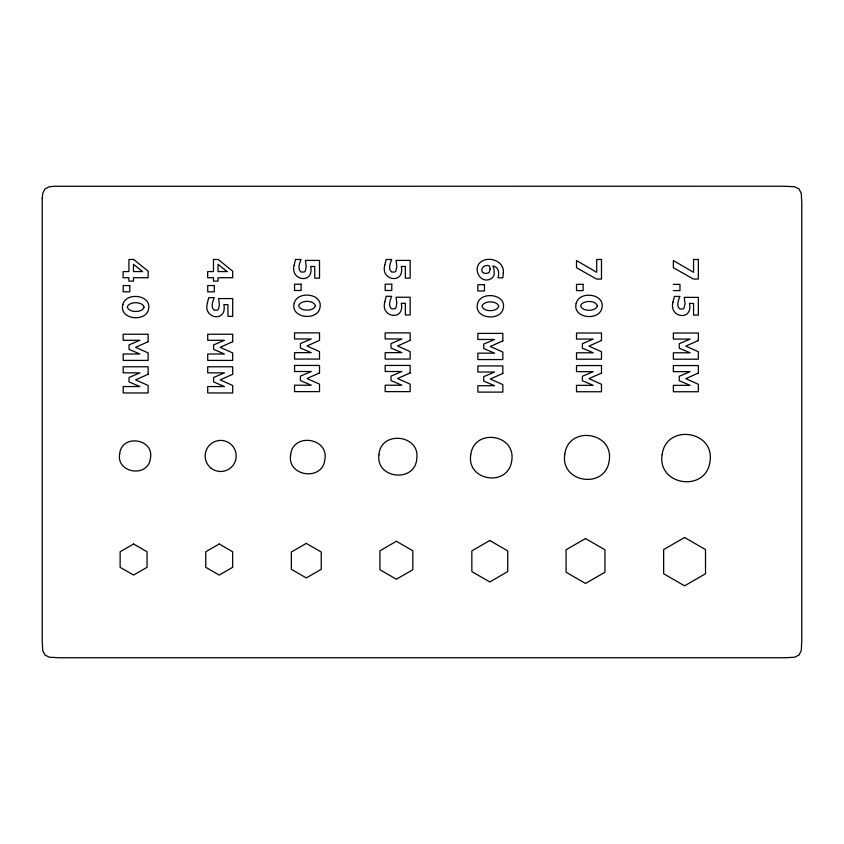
<?xml version="1.0" encoding="UTF-8"?>
<svg xmlns="http://www.w3.org/2000/svg" width="844" height="844" viewBox="0 0 844 844"><rect width="100%" height="100%" fill="white"/><g stroke="black" fill="none" stroke-linecap="round" stroke-linejoin="round"><path stroke-width="1.27" d="M673.375 284.344L679.969 284.344L679.969 290.61L673.375 290.61M42.232 198.456L42.2 640.501L42.717 650.566L44.943 655.018L49.395 657.244L59.46 657.761L784.54 657.761L794.605 657.244L799.057 655.018L801.283 650.566L801.8 640.501L801.8 203.499L801.283 193.434L799.057 188.982L794.605 186.756L784.54 186.239L54.417 186.271L49.395 186.756L44.943 188.982L42.717 193.434L42.232 198.456M378.988 454.694C375.316 478.917 415.311 483.116 416.757 458.661C420.428 434.438 380.433 430.229 378.988 454.694M207.329 303.323C202.929 319.159 227.606 322.63 223.839 304.631L227.912 304.631L227.912 316.342L232.691 316.342L232.691 298.576L218.607 298.576L219.377 304.631L218.469 309.126L217.457 310.138L214.302 310.244C210.188 307.227 212.867 301.297 214.228 297.637L208.711 297.637L207.329 303.323M294.155 265.153C289.756 280.989 314.432 284.46 310.666 266.461L314.738 266.461L314.738 278.172L319.517 278.172L319.517 260.416L305.433 260.416L306.203 266.461L305.296 270.956L304.283 271.979L301.129 272.074C297.014 269.067 299.694 263.128 301.055 259.477L295.537 259.477L294.155 265.153M384.78 265.153C380.37 280.989 405.046 284.46 401.29 266.461L405.363 266.461L405.363 278.172L410.142 278.172L410.142 260.416L396.058 260.416L396.828 266.461L395.92 270.956L394.908 271.979L391.743 272.074C387.639 269.067 390.318 263.128 391.679 259.477L386.162 259.477L384.78 265.153M384.78 301.983C380.37 317.819 405.046 321.29 401.29 303.291L405.363 303.291L405.363 314.991L410.142 314.991L410.142 297.236L396.058 297.236L396.828 303.291L395.92 307.786L394.908 308.798L391.743 308.904C387.639 305.887 390.318 299.947 391.679 296.297L386.162 296.297L384.78 301.983M672.984 302.11C668.575 317.956 693.251 321.427 689.485 303.429L693.568 303.429L693.568 315.128L698.347 315.128L698.347 297.373L684.252 297.373L685.033 303.429L684.125 307.923L683.112 308.936L679.947 309.031C675.844 306.024 678.523 300.084 679.884 296.434L674.367 296.434L672.984 302.11M503.298 273.203L502.876 277.781L497.971 277.781C499.606 273.266 498.667 266.461 492.769 265.976L494.014 268.708L494.162 274.511A7.005 7.005 0 0 1 490.469 279.058C481.386 283.563 473.758 271.705 478.727 264.067C485.859 254.561 505.06 260.205 503.298 273.203M122.865 304.505C118.73 319.475 145.316 322.524 148.428 309.737C152.585 294.746 125.904 291.613 122.865 304.505M294.239 303.165C290.104 318.135 316.69 321.184 319.813 308.398C323.959 293.406 297.288 290.273 294.239 303.165M477.556 303.661C473.421 318.642 500.007 321.691 503.119 308.893C507.276 293.902 480.595 290.779 477.556 303.661M576.199 303.291C572.063 318.272 598.66 321.321 601.772 308.524C605.918 293.533 579.248 290.41 576.199 303.291M119.7 453.682C115.871 473.357 148.417 478.168 150.443 458.218C154.273 438.542 121.715 433.742 119.7 453.682M290.705 454.557C286.443 476.417 322.608 481.755 324.856 459.6C329.118 437.741 292.942 432.392 290.705 454.557M470.762 454.621C466.321 481.238 508.31 487.442 511.749 460.676C516.19 434.048 474.212 427.855 470.762 454.621M564.794 454.135C559.983 482.979 605.464 489.699 609.199 460.697C614.01 431.854 568.518 425.144 564.794 454.135M662.15 454.547C656.97 485.606 705.953 492.843 709.973 461.615C715.153 430.556 666.169 423.319 662.15 454.547M490.132 268.962L489.32 272.084L488.064 273.055C478.21 275.513 481.091 263.022 489.552 265.944L490.132 268.962M144.029 307.1C142.509 312.987 128.847 312.924 127.265 307.1C128.847 301.266 142.509 301.202 144.029 307.1M315.413 305.76C313.884 311.647 300.221 311.584 298.639 305.76C300.221 299.926 313.884 299.863 315.413 305.76M498.72 306.256C497.2 312.153 483.538 312.09 481.956 306.256C483.538 300.432 497.2 300.369 498.72 306.256M597.373 305.887C595.843 311.784 582.181 311.721 580.598 305.887C582.181 300.063 595.843 300 597.373 305.887M133.584 544L120.133 551.765L120.133 567.305L133.584 575.07L147.046 567.305L147.046 551.765L133.584 544M219.197 544L205.736 551.765L205.736 567.305L219.197 575.07L232.649 567.305L232.649 551.765L219.197 544M306.298 543.399L291.349 552.029L291.349 569.289L306.298 577.918L321.248 569.289L321.248 552.029L306.298 543.399M396.385 541.268L379.948 550.763L379.948 569.753L396.385 579.248L412.832 569.753L412.832 550.763L396.385 541.268M489.773 540.508L471.838 550.868L471.838 571.588L489.773 581.949L507.719 571.588L507.719 550.868L489.773 540.508M585.514 538.556L566.071 549.782L566.071 572.221L585.514 583.447L604.948 572.221L604.948 549.782L585.514 538.556M684.579 537.491L663.648 549.581L663.648 573.751L684.579 585.831L705.51 573.751L705.51 549.581L684.579 537.491M148.143 341.704L135.61 347.327L148.143 352.929L148.143 360.409L123.171 360.409L123.171 354.005L139.893 354.005L129.037 349.374L129.037 344.932L139.893 340.301L123.171 340.301L123.171 334.235L148.143 334.235L148.143 341.704M148.143 374.261L135.61 379.874L148.143 385.476L148.143 392.956L123.171 392.956L123.171 386.552L139.893 386.552L129.037 381.921L129.037 377.479L139.893 372.848L123.171 372.848L123.171 366.781L148.143 366.781L148.143 374.261M232.691 341.704L220.168 347.327L232.691 352.929L232.691 360.409L207.719 360.409L207.719 354.005L224.441 354.005L213.595 349.374L213.595 344.932L224.441 340.301L207.719 340.301L207.719 334.235L232.691 334.235L232.691 341.704M232.691 374.261L220.168 379.874L232.691 385.476L232.691 392.956L207.719 392.956L207.719 386.552L224.441 386.552L213.595 381.921L213.595 377.479L224.441 372.848L207.719 372.848L207.719 366.781L232.691 366.781L232.691 374.261M319.517 340.364L306.994 345.987L319.517 351.589L319.517 359.069L294.545 359.069L294.545 352.655L311.267 352.655L300.422 348.034L300.422 343.582L311.267 338.961L294.545 338.961L294.545 332.884L319.517 332.884L319.517 340.364M319.517 372.911L306.994 378.534L319.517 384.136L319.517 391.616L294.545 391.616L294.545 385.212L311.267 385.212L300.422 380.581L300.422 376.139L311.267 371.508L294.545 371.508L294.545 365.441L319.517 365.441L319.517 372.911M410.142 340.364L397.608 345.987L410.142 351.589L410.142 359.069L385.17 359.069L385.17 352.655L401.892 352.655L391.036 348.034L391.036 343.582L401.892 338.961L385.17 338.961L385.17 332.884L410.142 332.884L410.142 340.364M410.142 372.911L397.608 378.534L410.142 384.136L410.142 391.616L385.17 391.616L385.17 385.212L401.892 385.212L391.036 380.581L391.036 376.139L401.892 371.508L385.17 371.508L385.17 365.441L410.142 365.441L410.142 372.911M502.834 340.87L490.301 346.483L502.834 352.085L502.834 359.565L477.862 359.565L477.862 353.161L494.584 353.161L483.728 348.53L483.728 344.088L494.584 339.457L477.862 339.457L477.862 333.391L502.834 333.391L502.834 340.87M502.834 373.417L490.301 379.04L502.834 384.632L502.834 392.112L477.862 392.112L477.862 385.708L494.584 385.708L483.728 381.087L483.728 376.635L494.584 372.014L477.862 372.014L477.862 365.937L502.834 365.937L502.834 373.417M601.477 340.501L588.954 346.114L601.477 351.716L601.477 359.196L576.515 359.196L576.515 352.792L593.226 352.792L582.381 348.161L582.381 343.719L593.226 339.088L576.515 339.088L576.515 333.021L601.477 333.021L601.477 340.501M601.477 373.048L588.954 378.671L601.477 384.273L601.477 391.743L576.515 391.743L576.515 385.339L593.226 385.339L582.381 380.718L582.381 376.266L593.226 371.645L576.515 371.645L576.515 365.568L601.477 365.568L601.477 373.048M698.347 340.501L685.813 346.114L698.347 351.716L698.347 359.196L673.375 359.196L673.375 352.792L690.097 352.792L679.241 348.161L679.241 343.719L690.097 339.088L673.375 339.088L673.375 333.021L698.347 333.021L698.347 340.501M698.347 373.048L685.813 378.671L698.347 384.273L698.347 391.743L673.375 391.743L673.375 385.339L690.097 385.339L679.241 380.718L679.241 376.266L690.097 371.645L673.375 371.645L673.375 365.568L698.347 365.568L698.347 373.048M133.647 259.477L128.921 259.477L128.921 271.568L123.108 271.568L123.108 277.718L128.921 277.718L128.921 281.126L133.479 281.126L133.479 277.718L148.143 277.718L148.143 271.167L133.647 259.477M218.206 259.477L213.479 259.477L213.479 271.568L207.656 271.568L207.656 277.718L213.479 277.718L213.479 281.126L218.037 281.126L218.037 277.718L232.691 277.718L232.691 271.167L218.206 259.477M601.477 259.477L596.697 259.477L596.697 272.306L576.515 260.564L576.515 267.738L596.518 279.047L601.477 279.047L601.477 259.477M698.347 259.477L693.568 259.477L693.568 272.306L673.375 260.564L673.375 267.738L693.378 279.047L698.347 279.047L698.347 259.477M142.509 271.568L133.479 271.568L133.479 264.299L142.509 271.568M227.057 271.568L218.037 271.568L218.037 264.299L227.057 271.568M301.139 284.206L294.545 284.206L294.545 290.484L301.139 290.484L301.139 284.206M391.764 284.206L385.17 284.206L385.17 290.484L391.764 290.484L391.764 284.206M583.099 284.344L576.515 284.344L576.515 290.61L583.099 290.61L583.099 284.344M484.456 284.713L477.862 284.713L477.862 290.98L484.456 290.98L484.456 284.713M129.765 285.546L123.171 285.546L123.171 291.824L129.765 291.824L129.765 285.546M214.313 285.546L207.719 285.546L207.719 291.824L214.313 291.824L214.313 285.546M211.285 468.325A15.54 15.54 0 0 0 236.088 457.902A15.54 15.54 0 0 0 214.65 441.634A15.54 15.54 0 0 0 211.285 468.325"/></g></svg>
